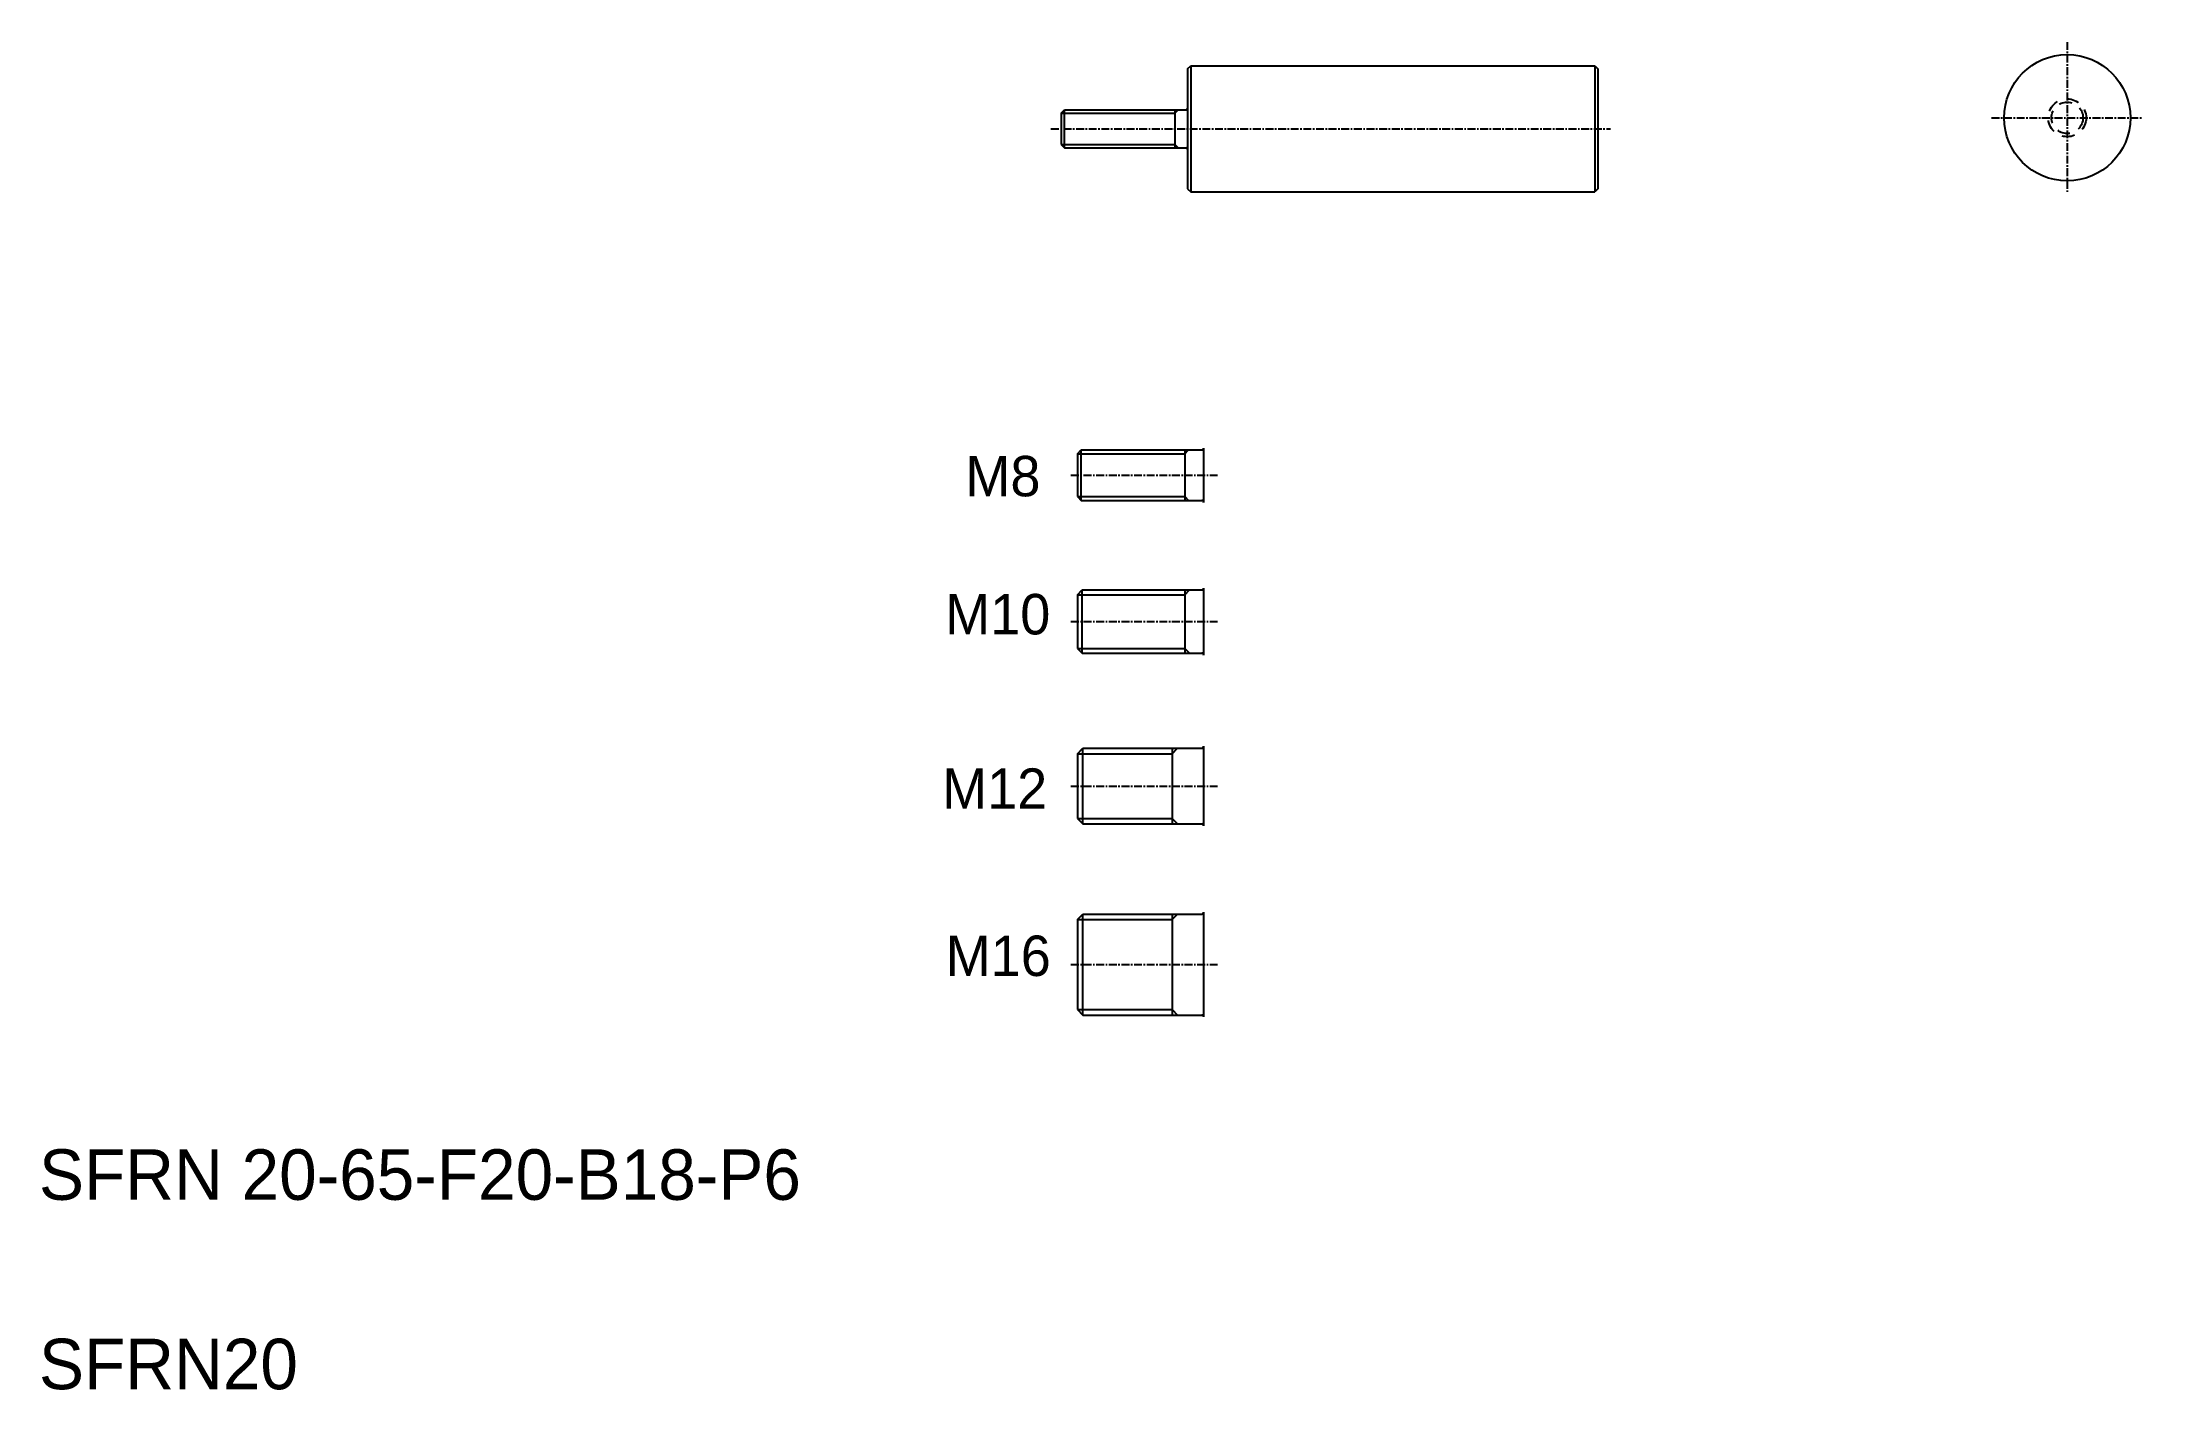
# Model space of a CAD drawing. Extents: x 72 to 405, y 78 to 291.
import ezdxf

# ---------------------------------------------------------------- set-up
doc = ezdxf.new("R2010")
doc.units = 0
doc.linetypes.add('CENTER', pattern=[2, 1.25, -0.25, 0.25, -0.25])
doc.linetypes.add('DASHED', pattern=[3.5, 2, -1.5])
doc.layers.get('0').update_dxf_attribs({"linetype": 'CONTINUOUS'})
doc.layers.add('CENTER', color=1, linetype='CENTER')

msp = doc.modelspace()

# ---------------------------------------------------------------- linework, layer by layer
at = {"color": 7, "linetype": 'CONTINUOUS'}
for p, q in [((253.53, 286.83), (254.03, 287.33)), ((253.53, 286.83), (253.53, 267.83)), ((254.03, 287.33), (254.03, 267.33)), ((254.03, 287.33), (318.03, 287.33)), ((318.03, 287.33), (318.03, 267.33)), ((318.03, 287.33), (318.53, 286.83)), ((318.53, 286.83), (318.53, 267.83)), ((233.53, 279.83), (234.03, 280.33)), ((234.03, 280.33), (253.33, 280.33)), ((234.03, 274.33), (234.03, 280.33)), ((251.53, 280.33), (251.53, 274.33)), ((233.53, 274.83), (234.03, 274.33)), ((234.03, 274.33), (253.33, 274.33)), ((253.53, 267.83), (254.03, 267.33)), ((254.03, 267.33), (318.03, 267.33)), ((318.53, 267.83), (318.03, 267.33)), ((236.08, 225.85), (236.7, 226.47)), ((236.7, 218.47), (236.7, 226.47)), ((236.7, 226.47), (255.78, 226.47)), ((253.08, 226.47), (253.08, 218.47)), ((236.08, 219.1), (236.7, 218.47)), ((236.7, 218.47), (255.78, 218.47)), ((236.08, 203.54), (236.83, 204.29)), ((236.83, 204.29), (255.78, 204.29)), ((236.83, 194.29), (236.83, 204.29)), ((253.08, 204.29), (253.08, 194.29)), ((236.08, 195.04), (236.83, 194.29)), ((236.83, 194.29), (255.78, 194.29)), ((236.08, 178.36), (236.95, 179.24)), ((236.95, 179.24), (255.78, 179.24)), ((236.95, 167.24), (236.95, 179.24)), ((251.08, 179.24), (251.08, 167.24)), ((236.08, 168.11), (236.95, 167.24)), ((236.95, 167.24), (255.78, 167.24)), ((236.08, 152.1), (236.95, 152.97)), ((236.95, 152.97), (255.78, 152.97)), ((236.95, 136.97), (236.95, 152.97)), ((251.08, 152.97), (251.08, 136.97)), ((236.08, 137.85), (236.95, 136.97)), ((236.95, 136.97), (255.78, 136.97))]:
    msp.add_line(p, q, dxfattribs=at)
at = {"color": 3, "linetype": 'CONTINUOUS'}
for p, q in [((233.53, 279.83), (251.53, 279.83)), ((251.53, 279.83), (252.03, 280.33)), ((233.53, 274.83), (251.53, 274.83)), ((251.53, 274.83), (252.03, 274.33)), ((253.08, 225.85), (253.7, 226.47)), ((236.08, 225.85), (253.08, 225.85)), ((236.08, 219.1), (253.08, 219.1)), ((253.08, 219.1), (253.7, 218.47)), ((236.08, 203.54), (253.08, 203.54)), ((253.08, 203.54), (253.83, 204.29)), ((236.08, 195.04), (253.08, 195.04)), ((253.08, 195.04), (253.83, 194.29)), ((236.08, 178.36), (251.08, 178.36)), ((251.08, 178.36), (251.95, 179.24)), ((236.08, 168.11), (251.08, 168.11)), ((251.08, 168.11), (251.95, 167.24)), ((236.08, 152.1), (251.08, 152.1)), ((251.08, 152.1), (251.95, 152.97)), ((236.08, 137.85), (251.08, 137.85)), ((251.08, 137.85), (251.95, 136.97))]:
    msp.add_line(p, q, dxfattribs=at)
for p, q in [((233.53, 279.83), (233.53, 274.83)), ((318.53, 282.08), (318.53, 282.08)), ((318.53, 277.33), (318.53, 277.33)), ((236.08, 225.85), (236.08, 219.1)), ((236.08, 203.54), (236.08, 195.04)), ((236.08, 178.36), (236.08, 168.11)), ((236.08, 152.1), (236.08, 137.85))]:
    msp.add_line(p, q)
at = {"color": 7}
for p, q in [((256.08, 226.77), (256.08, 218.17)), ((256.08, 204.59), (256.08, 193.99)), ((256.08, 179.54), (256.08, 166.94)), ((256.08, 153.27), (256.08, 136.67))]:
    msp.add_line(p, q, dxfattribs=at)
at = {"color": 7, "linetype": 'CONTINUOUS'}
msp.add_circle((392.87, 279.08), 10, dxfattribs=at)
at = {"color": 3, "linetype": 'DASHED'}
for radius in [3, 2.5]:
    msp.add_circle((392.87, 279.08), radius, dxfattribs=at)
at = {"color": 7, "linetype": 'CONTINUOUS'}
for centre, radius, start, end in [((253.33, 280.53), 0.2, 270, 0), ((253.33, 274.13), 0.2, 0, 90), ((255.78, 226.77), 0.3, 270, 0), ((255.78, 218.17), 0.3, 0, 90), ((255.78, 204.59), 0.3, 270, 0), ((255.78, 193.99), 0.3, 0, 90), ((255.78, 179.54), 0.3, 270, 0), ((255.78, 166.94), 0.3, 0, 90), ((255.78, 153.27), 0.3, 270, 0), ((255.78, 136.67), 0.3, 0, 90)]:
    msp.add_arc(centre, radius, start, end, dxfattribs=at)
at = {"layer": 'CENTER', "color": 1, "linetype": 'CENTER'}
for p, q in [((392.87, 291.08), (392.87, 267.08)), ((231.88, 277.33), (320.53, 277.33)), ((380.87, 279.08), (404.87, 279.08)), ((235.06, 222.47), (258.25, 222.47)), ((235.06, 199.29), (258.25, 199.29)), ((235.06, 173.24), (258.25, 173.24)), ((235.06, 144.97), (258.25, 144.97))]:
    msp.add_line(p, q, dxfattribs=at)

# ---------------------------------------------------------------- texts
for s, height, p in [('M8', 6.4, (218.34, 219.13)), ('M10', 6.4, (215.14, 197.26)), ('M12', 6.4, (214.65, 169.63)), ('M16', 6.4, (215.22, 143.15)), ('SFRN 20-65-F20-B18-P6', 8, (71.59, 107.7)), ('SFRN20', 8, (71.59, 77.7))]:
    msp.add_text(s, height=height).set_placement(p)

doc.saveas('drawing.dxf')
